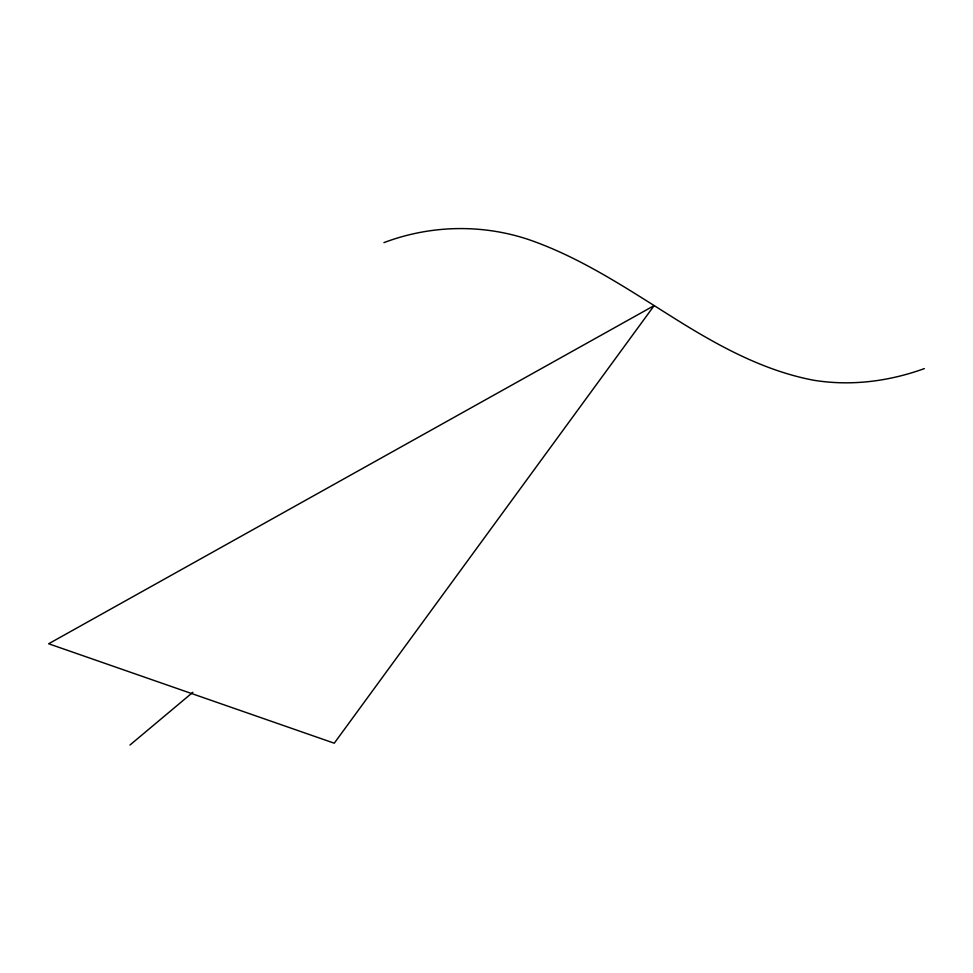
<?xml version="1.0" encoding="UTF-8"?>
<svg xmlns="http://www.w3.org/2000/svg" width="973" height="973" viewBox="0 0 973 973"><rect width="100%" height="100%" fill="white"/><g stroke="black" fill="none" stroke-linecap="round" stroke-linejoin="round"><path stroke-width="1.46" d="M129.981 745.014L192.873 692.29M383.934 242.63C430.03 225.164 481.282 223.863 528.096 239.382C584.858 258.818 634.299 293.688 684.943 324.885C724.946 349.356 767.32 371.504 813.817 380.261C851.071 386.281 888.994 381.416 924.35 368.597M654.136 305.619L334.262 743.202L48.65 643.761L654.136 305.619"/></g></svg>
